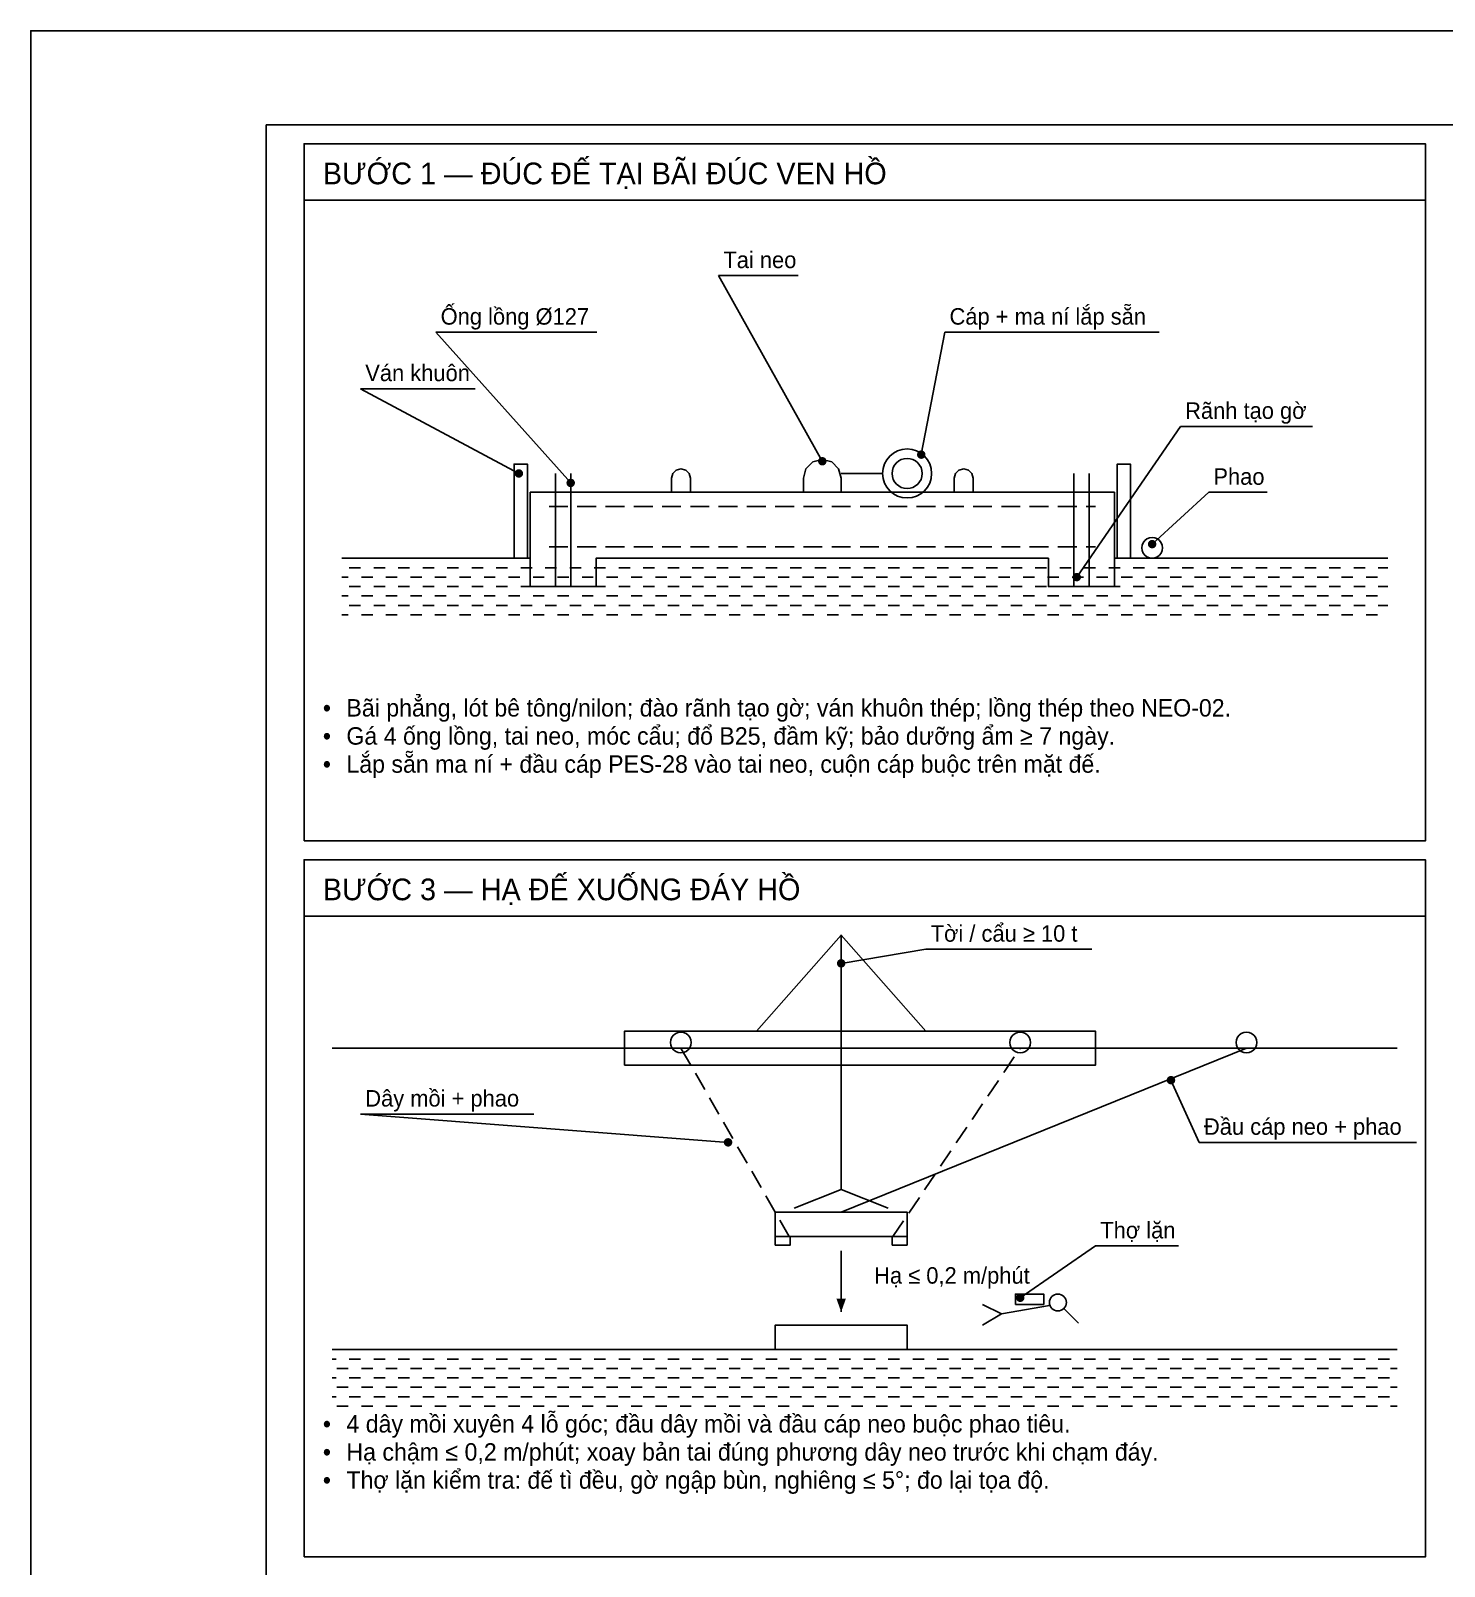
# Model space of a CAD drawing. Extents: x 0 to 45000, y 0 to 7425.
# Drawn here: x 34500 to 38250, y 3350 to 7425 of the extents above; entities that cross this region are included whole.
import ezdxf

# ---------------------------------------------------------------- set-up
doc = ezdxf.new("R2010")
doc.units = 0
doc.header["$LTSCALE"] = 25
doc.linetypes.add('DASHED', pattern=[3, 2, -1])
for name, color, linetype in [('BT', 7, 'CONTINUOUS'), ('BT_N', 7, 'CONTINUOUS'), ('BUN', 32, 'CONTINUOUS'), ('CAP', 6, 'CONTINUOUS'), ('DIM', 8, 'CONTINUOUS'), ('HATCH_BUN', 32, 'CONTINUOUS'), ('KHUNG', 7, 'CONTINUOUS'), ('KHUNG_M', 7, 'CONTINUOUS'), ('NUOC', 4, 'CONTINUOUS'), ('TB', 8, 'CONTINUOUS'), ('TB_D', 8, 'DASHED'), ('TEXT', 7, 'CONTINUOUS'), ('THEP', 1, 'CONTINUOUS'), ('THEP_D', 1, 'DASHED'), ('THEPHINH', 5, 'CONTINUOUS')]:
    doc.layers.add(name, color=color, linetype=linetype)
doc.styles.add('VN', font='arial.ttf', dxfattribs={"width": 0.95})

msp = doc.modelspace()

# ---------------------------------------------------------------- linework, layer by layer
at = {"layer": 'BT'}
msp.add_lwpolyline([(35825, 5950), (36000, 5950), (36000, 6025), (37200, 6025), (37200, 5950), (37375, 5950), (37375, 6200), (35825, 6200), (35825, 5950)], dxfattribs=at)
for points in [[(36475, 4225), (36825, 4225), (36825, 4290), (36475, 4290)], [(36475, 4202.5), (36515, 4202.5), (36515, 4225), (36475, 4225)], [(36785, 4202.5), (36825, 4202.5), (36825, 4225), (36785, 4225)]]:
    msp.add_lwpolyline(points, close=True, dxfattribs=at)
at = {"layer": 'BT_N'}
msp.add_lwpolyline([(36475, 3925), (36825, 3925), (36825, 3990), (36475, 3990)], close=True, dxfattribs=at)
at = {"layer": 'BUN'}
msp.add_line((35300, 3925), (38125, 3925), dxfattribs=at)
msp.add_lwpolyline([(35325, 6025), (35825, 6025), (35825, 5950), (36000, 5950), (36000, 6025), (37200, 6025), (37200, 5950), (37375, 5950), (37375, 6025), (38100, 6025)], dxfattribs=at)
at = {"layer": 'CAP'}
for p, q in [((36650, 6250), (36760, 6250)), ((36650, 4290), (37725, 4725))]:
    msp.add_line(p, q, dxfattribs=at)
for points in [[(37502.5, 6052.5), (37501.6, 6059.6), (37498.8, 6066.2), (37494.4, 6071.9), (37488.8, 6076.3), (37482.1, 6079.1), (37475, 6080), (37467.9, 6079.1), (37461.2, 6076.3), (37455.6, 6071.9), (37451.2, 6066.2), (37448.4, 6059.6), (37447.5, 6052.5), (37448.4, 6045.4), (37451.2, 6038.8), (37455.6, 6033.1), (37461.2, 6028.7), (37467.9, 6025.9), (37475, 6025), (37482.1, 6025.9), (37488.8, 6028.7), (37494.4, 6033.1), (37498.8, 6038.8), (37501.6, 6045.4)], [(36252.5, 4740), (36251.6, 4747.1), (36248.8, 4753.8), (36244.4, 4759.4), (36238.8, 4763.8), (36232.1, 4766.6), (36225, 4767.5), (36217.9, 4766.6), (36211.2, 4763.8), (36205.6, 4759.4), (36201.2, 4753.8), (36198.4, 4747.1), (36197.5, 4740), (36198.4, 4732.9), (36201.2, 4726.2), (36205.6, 4720.6), (36211.2, 4716.2), (36217.9, 4713.4), (36225, 4712.5), (36232.1, 4713.4), (36238.8, 4716.2), (36244.4, 4720.6), (36248.8, 4726.2), (36251.6, 4732.9)], [(37152.5, 4740), (37151.6, 4747.1), (37148.8, 4753.8), (37144.4, 4759.4), (37138.8, 4763.8), (37132.1, 4766.6), (37125, 4767.5), (37117.9, 4766.6), (37111.2, 4763.8), (37105.6, 4759.4), (37101.2, 4753.8), (37098.4, 4747.1), (37097.5, 4740), (37098.4, 4732.9), (37101.2, 4726.2), (37105.6, 4720.6), (37111.2, 4716.2), (37117.9, 4713.4), (37125, 4712.5), (37132.1, 4713.4), (37138.8, 4716.2), (37144.4, 4720.6), (37148.8, 4726.2), (37151.6, 4732.9)], [(37752.5, 4740), (37751.6, 4747.1), (37748.8, 4753.8), (37744.4, 4759.4), (37738.8, 4763.8), (37732.1, 4766.6), (37725, 4767.5), (37717.9, 4766.6), (37711.2, 4763.8), (37705.6, 4759.4), (37701.2, 4753.8), (37698.4, 4747.1), (37697.5, 4740), (37698.4, 4732.9), (37701.2, 4726.2), (37705.6, 4720.6), (37711.2, 4716.2), (37717.9, 4713.4), (37725, 4712.5), (37732.1, 4713.4), (37738.8, 4716.2), (37744.4, 4720.6), (37748.8, 4726.2), (37751.6, 4732.9)]]:
    msp.add_lwpolyline(points, close=True, dxfattribs=at)
for radius in [65, 40]:
    msp.add_circle((36825, 6250), radius, dxfattribs=at)
at = {"layer": 'DIM'}
for p, q in [((36600, 6282.5), (36325, 6775)), ((36325, 6775), (36535.7, 6775)), ((35932.5, 6225), (35575, 6625)), ((35575, 6625), (36002.2, 6625)), ((36862.5, 6300), (36925, 6625)), ((36925, 6625), (37493.4, 6625)), ((35795, 6250), (35375, 6475)), ((35375, 6475), (35678.7, 6475)), ((37275, 5975), (37550, 6375)), ((37550, 6375), (37900.7, 6375)), ((37475, 6062.5), (37625, 6200)), ((37625, 6200), (37779.8, 6200)), ((36650, 4950), (36875, 4987.5)), ((36875, 4987.5), (37315.3, 4987.5)), ((37525, 4640), (37600, 4475)), ((36350, 4475), (35375, 4550)), ((35375, 4550), (35835, 4550)), ((37600, 4475), (38176.4, 4475)), ((37125, 4062.5), (37325, 4200)), ((37325, 4200), (37545, 4200))]:
    msp.add_line(p, q, dxfattribs=at)
at = {"layer": 'DIM', "const_width": 11.2}
for points in [[(36605.6, 6282.5, 1), (36594.4, 6282.5, 1)], [(36868.1, 6300, 1), (36856.9, 6300, 1)], [(35800.6, 6250, 1), (35789.4, 6250, 1)], [(35938.1, 6225, 1), (35926.9, 6225, 1)], [(37480.6, 6062.5, 1), (37469.4, 6062.5, 1)], [(37280.6, 5975, 1), (37269.4, 5975, 1)], [(36655.6, 4950, 1), (36644.4, 4950, 1)], [(37530.6, 4640, 1), (37519.4, 4640, 1)], [(36355.6, 4475, 1), (36344.4, 4475, 1)], [(37130.6, 4062.5, 1), (37119.4, 4062.5, 1)]]:
    msp.add_lwpolyline(points, format="xyb", close=True, dxfattribs=at)
at = {"layer": 'HATCH_BUN'}
for p, q in [((35345, 6000), (35375, 6000)), ((35410, 6000), (35440, 6000)), ((35475, 6000), (35505, 6000)), ((35540, 6000), (35570, 6000)), ((35605, 6000), (35635, 6000)), ((35670, 6000), (35700, 6000)), ((35735, 6000), (35765, 6000)), ((35800, 6000), (35830, 6000)), ((35865, 6000), (35895, 6000)), ((35930, 6000), (35960, 6000)), ((35995, 6000), (36025, 6000)), ((36060, 6000), (36090, 6000)), ((36125, 6000), (36155, 6000)), ((36190, 6000), (36220, 6000)), ((36255, 6000), (36285, 6000)), ((36320, 6000), (36350, 6000)), ((36385, 6000), (36415, 6000)), ((36450, 6000), (36480, 6000)), ((36515, 6000), (36545, 6000)), ((36580, 6000), (36610, 6000)), ((36645, 6000), (36675, 6000)), ((36710, 6000), (36740, 6000)), ((36775, 6000), (36805, 6000)), ((36840, 6000), (36870, 6000)), ((36905, 6000), (36935, 6000)), ((36970, 6000), (37000, 6000)), ((37035, 6000), (37065, 6000)), ((37100, 6000), (37130, 6000)), ((37165, 6000), (37195, 6000)), ((37230, 6000), (37260, 6000)), ((37295, 6000), (37325, 6000)), ((37360, 6000), (37390, 6000)), ((37425, 6000), (37455, 6000)), ((37490, 6000), (37520, 6000)), ((37555, 6000), (37585, 6000)), ((37620, 6000), (37650, 6000)), ((37685, 6000), (37715, 6000)), ((37750, 6000), (37780, 6000)), ((37815, 6000), (37845, 6000)), ((37880, 6000), (37910, 6000)), ((37945, 6000), (37975, 6000)), ((38010, 6000), (38040, 6000)), ((38075, 6000), (38100, 6000)), ((35325, 5975), (35342.5, 5975)), ((35345, 5950), (35375, 5950)), ((35377.5, 5975), (35407.5, 5975)), ((35410, 5950), (35440, 5950)), ((35442.5, 5975), (35472.5, 5975)), ((35475, 5950), (35505, 5950)), ((35507.5, 5975), (35537.5, 5975)), ((35540, 5950), (35570, 5950)), ((35572.5, 5975), (35602.5, 5975)), ((35605, 5950), (35635, 5950)), ((35637.5, 5975), (35667.5, 5975)), ((35670, 5950), (35700, 5950)), ((35702.5, 5975), (35732.5, 5975)), ((35735, 5950), (35765, 5950)), ((35767.5, 5975), (35797.5, 5975)), ((35800, 5950), (35830, 5950)), ((35832.5, 5975), (35862.5, 5975)), ((35865, 5950), (35895, 5950)), ((35897.5, 5975), (35927.5, 5975)), ((35930, 5950), (35960, 5950)), ((35962.5, 5975), (35992.5, 5975)), ((35995, 5950), (36025, 5950)), ((36027.5, 5975), (36057.5, 5975)), ((36060, 5950), (36090, 5950)), ((36092.5, 5975), (36122.5, 5975)), ((36125, 5950), (36155, 5950)), ((36157.5, 5975), (36187.5, 5975)), ((36190, 5950), (36220, 5950)), ((36222.5, 5975), (36252.5, 5975)), ((36255, 5950), (36285, 5950)), ((36287.5, 5975), (36317.5, 5975)), ((36320, 5950), (36350, 5950)), ((36352.5, 5975), (36382.5, 5975)), ((36385, 5950), (36415, 5950)), ((36417.5, 5975), (36447.5, 5975)), ((36450, 5950), (36480, 5950)), ((36482.5, 5975), (36512.5, 5975)), ((36515, 5950), (36545, 5950)), ((36547.5, 5975), (36577.5, 5975)), ((36580, 5950), (36610, 5950)), ((36612.5, 5975), (36642.5, 5975)), ((36645, 5950), (36675, 5950)), ((36677.5, 5975), (36707.5, 5975)), ((36710, 5950), (36740, 5950)), ((36742.5, 5975), (36772.5, 5975)), ((36775, 5950), (36805, 5950)), ((36807.5, 5975), (36837.5, 5975)), ((36840, 5950), (36870, 5950)), ((36872.5, 5975), (36902.5, 5975)), ((36905, 5950), (36935, 5950)), ((36937.5, 5975), (36967.5, 5975)), ((36970, 5950), (37000, 5950)), ((37002.5, 5975), (37032.5, 5975)), ((37035, 5950), (37065, 5950)), ((37067.5, 5975), (37097.5, 5975)), ((37100, 5950), (37130, 5950)), ((37132.5, 5975), (37162.5, 5975)), ((37165, 5950), (37195, 5950)), ((37197.5, 5975), (37227.5, 5975)), ((37230, 5950), (37260, 5950)), ((37262.5, 5975), (37292.5, 5975)), ((37295, 5950), (37325, 5950)), ((37327.5, 5975), (37357.5, 5975)), ((37360, 5950), (37390, 5950)), ((37392.5, 5975), (37422.5, 5975)), ((37425, 5950), (37455, 5950)), ((37457.5, 5975), (37487.5, 5975)), ((37490, 5950), (37520, 5950)), ((37522.5, 5975), (37552.5, 5975)), ((37555, 5950), (37585, 5950)), ((37587.5, 5975), (37617.5, 5975)), ((37620, 5950), (37650, 5950)), ((37652.5, 5975), (37682.5, 5975)), ((37685, 5950), (37715, 5950)), ((37717.5, 5975), (37747.5, 5975)), ((37750, 5950), (37780, 5950)), ((37782.5, 5975), (37812.5, 5975)), ((37815, 5950), (37845, 5950)), ((37847.5, 5975), (37877.5, 5975)), ((37880, 5950), (37910, 5950)), ((37912.5, 5975), (37942.5, 5975)), ((37945, 5950), (37975, 5950)), ((37977.5, 5975), (38007.5, 5975)), ((38010, 5950), (38040, 5950)), ((38042.5, 5975), (38072.5, 5975)), ((38075, 5950), (38100, 5950)), ((35325, 5925), (35342.5, 5925)), ((35377.5, 5925), (35407.5, 5925)), ((35442.5, 5925), (35472.5, 5925)), ((35507.5, 5925), (35537.5, 5925)), ((35572.5, 5925), (35602.5, 5925)), ((35637.5, 5925), (35667.5, 5925)), ((35702.5, 5925), (35732.5, 5925)), ((35767.5, 5925), (35797.5, 5925)), ((35832.5, 5925), (35862.5, 5925)), ((35897.5, 5925), (35927.5, 5925)), ((35962.5, 5925), (35992.5, 5925)), ((36027.5, 5925), (36057.5, 5925)), ((36092.5, 5925), (36122.5, 5925)), ((36157.5, 5925), (36187.5, 5925)), ((36222.5, 5925), (36252.5, 5925)), ((36287.5, 5925), (36317.5, 5925)), ((36352.5, 5925), (36382.5, 5925)), ((36417.5, 5925), (36447.5, 5925)), ((36482.5, 5925), (36512.5, 5925)), ((36547.5, 5925), (36577.5, 5925)), ((36612.5, 5925), (36642.5, 5925)), ((36677.5, 5925), (36707.5, 5925)), ((36742.5, 5925), (36772.5, 5925)), ((36807.5, 5925), (36837.5, 5925)), ((36872.5, 5925), (36902.5, 5925)), ((36937.5, 5925), (36967.5, 5925)), ((37002.5, 5925), (37032.5, 5925)), ((37067.5, 5925), (37097.5, 5925)), ((37132.5, 5925), (37162.5, 5925)), ((37197.5, 5925), (37227.5, 5925)), ((37262.5, 5925), (37292.5, 5925)), ((37327.5, 5925), (37357.5, 5925)), ((37392.5, 5925), (37422.5, 5925)), ((37457.5, 5925), (37487.5, 5925)), ((37522.5, 5925), (37552.5, 5925)), ((37587.5, 5925), (37617.5, 5925)), ((37652.5, 5925), (37682.5, 5925)), ((37717.5, 5925), (37747.5, 5925)), ((37782.5, 5925), (37812.5, 5925)), ((37847.5, 5925), (37877.5, 5925)), ((37912.5, 5925), (37942.5, 5925)), ((37977.5, 5925), (38007.5, 5925)), ((38042.5, 5925), (38072.5, 5925)), ((35325, 5875), (35342.5, 5875)), ((35345, 5900), (35375, 5900)), ((35377.5, 5875), (35407.5, 5875)), ((35410, 5900), (35440, 5900)), ((35442.5, 5875), (35472.5, 5875)), ((35475, 5900), (35505, 5900)), ((35507.5, 5875), (35537.5, 5875)), ((35540, 5900), (35570, 5900)), ((35572.5, 5875), (35602.5, 5875)), ((35605, 5900), (35635, 5900)), ((35637.5, 5875), (35667.5, 5875)), ((35670, 5900), (35700, 5900)), ((35702.5, 5875), (35732.5, 5875)), ((35735, 5900), (35765, 5900)), ((35767.5, 5875), (35797.5, 5875)), ((35800, 5900), (35830, 5900)), ((35832.5, 5875), (35862.5, 5875)), ((35865, 5900), (35895, 5900)), ((35897.5, 5875), (35927.5, 5875)), ((35930, 5900), (35960, 5900)), ((35962.5, 5875), (35992.5, 5875)), ((35995, 5900), (36025, 5900)), ((36027.5, 5875), (36057.5, 5875)), ((36060, 5900), (36090, 5900)), ((36092.5, 5875), (36122.5, 5875)), ((36125, 5900), (36155, 5900)), ((36157.5, 5875), (36187.5, 5875)), ((36190, 5900), (36220, 5900)), ((36222.5, 5875), (36252.5, 5875)), ((36255, 5900), (36285, 5900)), ((36287.5, 5875), (36317.5, 5875)), ((36320, 5900), (36350, 5900)), ((36352.5, 5875), (36382.5, 5875)), ((36385, 5900), (36415, 5900)), ((36417.5, 5875), (36447.5, 5875)), ((36450, 5900), (36480, 5900)), ((36482.5, 5875), (36512.5, 5875)), ((36515, 5900), (36545, 5900)), ((36547.5, 5875), (36577.5, 5875)), ((36580, 5900), (36610, 5900)), ((36612.5, 5875), (36642.5, 5875)), ((36645, 5900), (36675, 5900)), ((36677.5, 5875), (36707.5, 5875)), ((36710, 5900), (36740, 5900)), ((36742.5, 5875), (36772.5, 5875)), ((36775, 5900), (36805, 5900)), ((36807.5, 5875), (36837.5, 5875)), ((36840, 5900), (36870, 5900)), ((36872.5, 5875), (36902.5, 5875)), ((36905, 5900), (36935, 5900)), ((36937.5, 5875), (36967.5, 5875)), ((36970, 5900), (37000, 5900)), ((37002.5, 5875), (37032.5, 5875)), ((37035, 5900), (37065, 5900)), ((37067.5, 5875), (37097.5, 5875)), ((37100, 5900), (37130, 5900)), ((37132.5, 5875), (37162.5, 5875)), ((37165, 5900), (37195, 5900)), ((37197.5, 5875), (37227.5, 5875)), ((37230, 5900), (37260, 5900)), ((37262.5, 5875), (37292.5, 5875)), ((37295, 5900), (37325, 5900)), ((37327.5, 5875), (37357.5, 5875)), ((37360, 5900), (37390, 5900)), ((37392.5, 5875), (37422.5, 5875)), ((37425, 5900), (37455, 5900)), ((37457.5, 5875), (37487.5, 5875)), ((37490, 5900), (37520, 5900)), ((37522.5, 5875), (37552.5, 5875)), ((37555, 5900), (37585, 5900)), ((37587.5, 5875), (37617.5, 5875)), ((37620, 5900), (37650, 5900)), ((37652.5, 5875), (37682.5, 5875)), ((37685, 5900), (37715, 5900)), ((37717.5, 5875), (37747.5, 5875)), ((37750, 5900), (37780, 5900)), ((37782.5, 5875), (37812.5, 5875)), ((37815, 5900), (37845, 5900)), ((37847.5, 5875), (37877.5, 5875)), ((37880, 5900), (37910, 5900)), ((37912.5, 5875), (37942.5, 5875)), ((37945, 5900), (37975, 5900)), ((37977.5, 5875), (38007.5, 5875)), ((38010, 5900), (38040, 5900)), ((38042.5, 5875), (38072.5, 5875)), ((38075, 5900), (38100, 5900)), ((35300, 3900), (35310, 3900)), ((35312.5, 3875), (35342.5, 3875)), ((35345, 3900), (35375, 3900)), ((35377.5, 3875), (35407.5, 3875)), ((35410, 3900), (35440, 3900)), ((35442.5, 3875), (35472.5, 3875)), ((35475, 3900), (35505, 3900)), ((35507.5, 3875), (35537.5, 3875)), ((35540, 3900), (35570, 3900)), ((35572.5, 3875), (35602.5, 3875)), ((35605, 3900), (35635, 3900)), ((35637.5, 3875), (35667.5, 3875)), ((35670, 3900), (35700, 3900)), ((35702.5, 3875), (35732.5, 3875)), ((35735, 3900), (35765, 3900)), ((35767.5, 3875), (35797.5, 3875)), ((35800, 3900), (35830, 3900)), ((35832.5, 3875), (35862.5, 3875)), ((35865, 3900), (35895, 3900)), ((35897.5, 3875), (35927.5, 3875)), ((35930, 3900), (35960, 3900)), ((35962.5, 3875), (35992.5, 3875)), ((35995, 3900), (36025, 3900)), ((36027.5, 3875), (36057.5, 3875)), ((36060, 3900), (36090, 3900)), ((36092.5, 3875), (36122.5, 3875)), ((36125, 3900), (36155, 3900)), ((36157.5, 3875), (36187.5, 3875)), ((36190, 3900), (36220, 3900)), ((36222.5, 3875), (36252.5, 3875)), ((36255, 3900), (36285, 3900)), ((36287.5, 3875), (36317.5, 3875)), ((36320, 3900), (36350, 3900)), ((36352.5, 3875), (36382.5, 3875)), ((36385, 3900), (36415, 3900)), ((36417.5, 3875), (36447.5, 3875)), ((36450, 3900), (36480, 3900)), ((36482.5, 3875), (36512.5, 3875)), ((36515, 3900), (36545, 3900)), ((36547.5, 3875), (36577.5, 3875)), ((36580, 3900), (36610, 3900)), ((36612.5, 3875), (36642.5, 3875)), ((36645, 3900), (36675, 3900)), ((36677.5, 3875), (36707.5, 3875)), ((36710, 3900), (36740, 3900)), ((36742.5, 3875), (36772.5, 3875)), ((36775, 3900), (36805, 3900)), ((36807.5, 3875), (36837.5, 3875)), ((36840, 3900), (36870, 3900)), ((36872.5, 3875), (36902.5, 3875)), ((36905, 3900), (36935, 3900)), ((36937.5, 3875), (36967.5, 3875)), ((36970, 3900), (37000, 3900)), ((37002.5, 3875), (37032.5, 3875)), ((37035, 3900), (37065, 3900)), ((37067.5, 3875), (37097.5, 3875)), ((37100, 3900), (37130, 3900)), ((37132.5, 3875), (37162.5, 3875)), ((37165, 3900), (37195, 3900)), ((37197.5, 3875), (37227.5, 3875)), ((37230, 3900), (37260, 3900)), ((37262.5, 3875), (37292.5, 3875)), ((37295, 3900), (37325, 3900)), ((37327.5, 3875), (37357.5, 3875)), ((37360, 3900), (37390, 3900)), ((37392.5, 3875), (37422.5, 3875)), ((37425, 3900), (37455, 3900)), ((37457.5, 3875), (37487.5, 3875)), ((37490, 3900), (37520, 3900)), ((37522.5, 3875), (37552.5, 3875)), ((37555, 3900), (37585, 3900)), ((37587.5, 3875), (37617.5, 3875)), ((37620, 3900), (37650, 3900)), ((37652.5, 3875), (37682.5, 3875)), ((37685, 3900), (37715, 3900)), ((37717.5, 3875), (37747.5, 3875)), ((37750, 3900), (37780, 3900)), ((37782.5, 3875), (37812.5, 3875)), ((37815, 3900), (37845, 3900)), ((37847.5, 3875), (37877.5, 3875)), ((37880, 3900), (37910, 3900)), ((37912.5, 3875), (37942.5, 3875)), ((37945, 3900), (37975, 3900)), ((37977.5, 3875), (38007.5, 3875)), ((38010, 3900), (38040, 3900)), ((38042.5, 3875), (38072.5, 3875)), ((38075, 3900), (38105, 3900)), ((38107.5, 3875), (38125, 3875)), ((35300, 3850), (35310, 3850)), ((35345, 3850), (35375, 3850)), ((35410, 3850), (35440, 3850)), ((35475, 3850), (35505, 3850)), ((35540, 3850), (35570, 3850)), ((35605, 3850), (35635, 3850)), ((35670, 3850), (35700, 3850)), ((35735, 3850), (35765, 3850)), ((35800, 3850), (35830, 3850)), ((35865, 3850), (35895, 3850)), ((35930, 3850), (35960, 3850)), ((35995, 3850), (36025, 3850)), ((36060, 3850), (36090, 3850)), ((36125, 3850), (36155, 3850)), ((36190, 3850), (36220, 3850)), ((36255, 3850), (36285, 3850)), ((36320, 3850), (36350, 3850)), ((36385, 3850), (36415, 3850)), ((36450, 3850), (36480, 3850)), ((36515, 3850), (36545, 3850)), ((36580, 3850), (36610, 3850)), ((36645, 3850), (36675, 3850)), ((36710, 3850), (36740, 3850)), ((36775, 3850), (36805, 3850)), ((36840, 3850), (36870, 3850)), ((36905, 3850), (36935, 3850)), ((36970, 3850), (37000, 3850)), ((37035, 3850), (37065, 3850)), ((37100, 3850), (37130, 3850)), ((37165, 3850), (37195, 3850)), ((37230, 3850), (37260, 3850)), ((37295, 3850), (37325, 3850)), ((37360, 3850), (37390, 3850)), ((37425, 3850), (37455, 3850)), ((37490, 3850), (37520, 3850)), ((37555, 3850), (37585, 3850)), ((37620, 3850), (37650, 3850)), ((37685, 3850), (37715, 3850)), ((37750, 3850), (37780, 3850)), ((37815, 3850), (37845, 3850)), ((37880, 3850), (37910, 3850)), ((37945, 3850), (37975, 3850)), ((38010, 3850), (38040, 3850)), ((38075, 3850), (38105, 3850)), ((35300, 3800), (35310, 3800)), ((35312.5, 3825), (35342.5, 3825)), ((35345, 3800), (35375, 3800)), ((35377.5, 3825), (35407.5, 3825)), ((35410, 3800), (35440, 3800)), ((35442.5, 3825), (35472.5, 3825)), ((35475, 3800), (35505, 3800)), ((35507.5, 3825), (35537.5, 3825)), ((35540, 3800), (35570, 3800)), ((35572.5, 3825), (35602.5, 3825)), ((35605, 3800), (35635, 3800)), ((35637.5, 3825), (35667.5, 3825)), ((35670, 3800), (35700, 3800)), ((35702.5, 3825), (35732.5, 3825)), ((35735, 3800), (35765, 3800)), ((35767.5, 3825), (35797.5, 3825)), ((35800, 3800), (35830, 3800)), ((35832.5, 3825), (35862.5, 3825)), ((35865, 3800), (35895, 3800)), ((35897.5, 3825), (35927.5, 3825)), ((35930, 3800), (35960, 3800)), ((35962.5, 3825), (35992.5, 3825)), ((35995, 3800), (36025, 3800)), ((36027.5, 3825), (36057.5, 3825)), ((36060, 3800), (36090, 3800)), ((36092.5, 3825), (36122.5, 3825)), ((36125, 3800), (36155, 3800)), ((36157.5, 3825), (36187.5, 3825)), ((36190, 3800), (36220, 3800)), ((36222.5, 3825), (36252.5, 3825)), ((36255, 3800), (36285, 3800)), ((36287.5, 3825), (36317.5, 3825)), ((36320, 3800), (36350, 3800)), ((36352.5, 3825), (36382.5, 3825)), ((36385, 3800), (36415, 3800)), ((36417.5, 3825), (36447.5, 3825)), ((36450, 3800), (36480, 3800)), ((36482.5, 3825), (36512.5, 3825)), ((36515, 3800), (36545, 3800)), ((36547.5, 3825), (36577.5, 3825)), ((36580, 3800), (36610, 3800)), ((36612.5, 3825), (36642.5, 3825)), ((36645, 3800), (36675, 3800)), ((36677.5, 3825), (36707.5, 3825)), ((36710, 3800), (36740, 3800)), ((36742.5, 3825), (36772.5, 3825)), ((36775, 3800), (36805, 3800)), ((36807.5, 3825), (36837.5, 3825)), ((36840, 3800), (36870, 3800)), ((36872.5, 3825), (36902.5, 3825)), ((36905, 3800), (36935, 3800)), ((36937.5, 3825), (36967.5, 3825)), ((36970, 3800), (37000, 3800)), ((37002.5, 3825), (37032.5, 3825)), ((37035, 3800), (37065, 3800)), ((37067.5, 3825), (37097.5, 3825)), ((37100, 3800), (37130, 3800)), ((37132.5, 3825), (37162.5, 3825)), ((37165, 3800), (37195, 3800)), ((37197.5, 3825), (37227.5, 3825)), ((37230, 3800), (37260, 3800)), ((37262.5, 3825), (37292.5, 3825)), ((37295, 3800), (37325, 3800)), ((37327.5, 3825), (37357.5, 3825)), ((37360, 3800), (37390, 3800)), ((37392.5, 3825), (37422.5, 3825)), ((37425, 3800), (37455, 3800)), ((37457.5, 3825), (37487.5, 3825)), ((37490, 3800), (37520, 3800)), ((37522.5, 3825), (37552.5, 3825)), ((37555, 3800), (37585, 3800)), ((37587.5, 3825), (37617.5, 3825)), ((37620, 3800), (37650, 3800)), ((37652.5, 3825), (37682.5, 3825)), ((37685, 3800), (37715, 3800)), ((37717.5, 3825), (37747.5, 3825)), ((37750, 3800), (37780, 3800)), ((37782.5, 3825), (37812.5, 3825)), ((37815, 3800), (37845, 3800)), ((37847.5, 3825), (37877.5, 3825)), ((37880, 3800), (37910, 3800)), ((37912.5, 3825), (37942.5, 3825)), ((37945, 3800), (37975, 3800)), ((37977.5, 3825), (38007.5, 3825)), ((38010, 3800), (38040, 3800)), ((38042.5, 3825), (38072.5, 3825)), ((38075, 3800), (38105, 3800)), ((38107.5, 3825), (38125, 3825)), ((35312.5, 3775), (35342.5, 3775)), ((35377.5, 3775), (35407.5, 3775)), ((35442.5, 3775), (35472.5, 3775)), ((35507.5, 3775), (35537.5, 3775)), ((35572.5, 3775), (35602.5, 3775)), ((35637.5, 3775), (35667.5, 3775)), ((35702.5, 3775), (35732.5, 3775)), ((35767.5, 3775), (35797.5, 3775)), ((35832.5, 3775), (35862.5, 3775)), ((35897.5, 3775), (35927.5, 3775)), ((35962.5, 3775), (35992.5, 3775)), ((36027.5, 3775), (36057.5, 3775)), ((36092.5, 3775), (36122.5, 3775)), ((36157.5, 3775), (36187.5, 3775)), ((36222.5, 3775), (36252.5, 3775)), ((36287.5, 3775), (36317.5, 3775)), ((36352.5, 3775), (36382.5, 3775)), ((36417.5, 3775), (36447.5, 3775)), ((36482.5, 3775), (36512.5, 3775)), ((36547.5, 3775), (36577.5, 3775)), ((36612.5, 3775), (36642.5, 3775)), ((36677.5, 3775), (36707.5, 3775)), ((36742.5, 3775), (36772.5, 3775)), ((36807.5, 3775), (36837.5, 3775)), ((36872.5, 3775), (36902.5, 3775)), ((36937.5, 3775), (36967.5, 3775)), ((37002.5, 3775), (37032.5, 3775)), ((37067.5, 3775), (37097.5, 3775)), ((37132.5, 3775), (37162.5, 3775)), ((37197.5, 3775), (37227.5, 3775)), ((37262.5, 3775), (37292.5, 3775)), ((37327.5, 3775), (37357.5, 3775)), ((37392.5, 3775), (37422.5, 3775)), ((37457.5, 3775), (37487.5, 3775)), ((37522.5, 3775), (37552.5, 3775)), ((37587.5, 3775), (37617.5, 3775)), ((37652.5, 3775), (37682.5, 3775)), ((37717.5, 3775), (37747.5, 3775)), ((37782.5, 3775), (37812.5, 3775)), ((37847.5, 3775), (37877.5, 3775)), ((37912.5, 3775), (37942.5, 3775)), ((37977.5, 3775), (38007.5, 3775)), ((38042.5, 3775), (38072.5, 3775)), ((38107.5, 3775), (38125, 3775))]:
    msp.add_line(p, q, dxfattribs=at)
at = {"layer": 'KHUNG'}
msp.add_lwpolyline([(35125, 250), (44750, 250), (44750, 7175), (35125, 7175)], close=True, dxfattribs=at)
at = {"layer": 'KHUNG_M'}
for p, q in [((35225, 6975), (38200, 6975)), ((35225, 5075), (38200, 5075))]:
    msp.add_line(p, q, dxfattribs=at)
for points in [[(34500, 0), (45000, 0), (45000, 7425), (34500, 7425)], [(35225, 5275), (38200, 5275), (38200, 7125), (35225, 7125)], [(35225, 3375), (38200, 3375), (38200, 5225), (35225, 5225)]]:
    msp.add_lwpolyline(points, close=True, dxfattribs=at)
at = {"layer": 'NUOC'}
msp.add_line((35300, 4725), (38125, 4725), dxfattribs=at)
at = {"layer": 'TB'}
msp.add_line((36650, 5025), (36650, 4350), dxfattribs=at)
for points in [[(35782.5, 6025), (35817.5, 6025), (35817.5, 6275), (35782.5, 6275)], [(37382.5, 6025), (37417.5, 6025), (37417.5, 6275), (37382.5, 6275)], [(36075, 4680), (37325, 4680), (37325, 4770), (36075, 4770)]]:
    msp.add_lwpolyline(points, close=True, dxfattribs=at)
for points in [[(36425, 4770), (36650, 5025), (36875, 4770)], [(36525, 4300), (36650, 4350), (36775, 4300)]]:
    msp.add_lwpolyline(points, dxfattribs=at)
at = {"layer": 'TB_D'}
for p, q in [((36512.5, 4225), (36225, 4725)), ((36787.5, 4225), (37125, 4725))]:
    msp.add_line(p, q, dxfattribs=at)
at = {"layer": 'TEXT'}
for p, q in [((36650, 4187.5), (36650, 4025)), ((37075, 4020), (37025, 4045)), ((37202.5, 4042.5), (37075, 4020)), ((37240, 4035), (37280, 3995)), ((37075, 4020), (37025, 3990))]:
    msp.add_line(p, q, dxfattribs=at)
msp.add_lwpolyline([(37112.5, 4045), (37187.5, 4045), (37187.5, 4072.5), (37112.5, 4072.5)], close=True, dxfattribs=at)
msp.add_circle((37225, 4050), 22.5, dxfattribs=at)
msp.add_solid([(36650, 4025), (36662.5, 4060), (36637.5, 4060)], dxfattribs=at)
at = {"layer": 'THEP'}
for points in [[(36200, 6200), (36200, 6237.5), (36203.3, 6250), (36212.5, 6259.2), (36225, 6262.5), (36237.5, 6259.2), (36246.7, 6250), (36250, 6237.5), (36250, 6200)], [(36950, 6200), (36950, 6237.5), (36953.3, 6250), (36962.5, 6259.2), (36975, 6262.5), (36987.5, 6259.2), (36996.7, 6250), (37000, 6237.5), (37000, 6200)]]:
    msp.add_lwpolyline(points, dxfattribs=at)
at = {"layer": 'THEP_D'}
for p, q in [((35875, 6162.5), (37325, 6162.5)), ((35875, 6055), (37325, 6055))]:
    msp.add_line(p, q, dxfattribs=at)
at = {"layer": 'THEPHINH'}
for p, q in [((35892.5, 5950), (35892.5, 6250)), ((35932.5, 5950), (35932.5, 6250)), ((37267.5, 5950), (37267.5, 6250)), ((37307.5, 5950), (37307.5, 6250))]:
    msp.add_line(p, q, dxfattribs=at)
msp.add_lwpolyline([(36550, 6200), (36550, 6237.5), (36550, 6237.5), (36556.7, 6262.5), (36575, 6280.8), (36600, 6287.5), (36625, 6280.8), (36643.3, 6262.5), (36650, 6237.5), (36650, 6200)], dxfattribs=at)

# ---------------------------------------------------------------- texts
at = {"layer": 'TEXT', "style": 'VN', "width": 0.95}
for s, height, p in [('BƯỚC 1 — ĐÚC ĐẾ TẠI BÃI ĐÚC VEN HỒ', 57.5, (35275, 7017.5)), ('Tai neo', 43.75, (36337.5, 6795)), ('Ống lồng Ø127', 43.75, (35587.5, 6645)), ('Cáp + ma ní lắp sẵn', 43.75, (36937.5, 6645)), ('Ván khuôn', 43.75, (35387.5, 6495)), ('Rãnh tạo gờ', 43.75, (37562.5, 6395)), ('Phao', 43.75, (37637.5, 6220)), ('Bãi phẳng, lót bê tông/nilon; đào rãnh tạo gờ; ván khuôn thép; lồng thép theo NEO-02.', 46.25, (35337.5, 5605)), ('•', 46.2, (35275, 5605)), ('Gá 4 ống lồng, tai neo, móc cẩu; đổ B25, đầm kỹ; bảo dưỡng ẩm ≥ 7 ngày.', 46.25, (35337.5, 5530.4)), ('•', 46.2, (35275, 5530.4)), ('Lắp sẵn ma ní + đầu cáp PES-28 vào tai neo, cuộn cáp buộc trên mặt đế.', 46.25, (35337.5, 5455.9)), ('•', 46.2, (35275, 5455.9)), ('BƯỚC 3 — HẠ ĐẾ XUỐNG ĐÁY HỒ', 57.5, (35275, 5117.5)), ('Tời / cẩu ≥ 10 t', 43.75, (36887.5, 5007.5)), ('Dây mồi + phao', 43.75, (35387.5, 4570)), ('Đầu cáp neo + phao', 43.75, (37612.5, 4495)), ('Thợ lặn', 43.75, (37337.5, 4220)), ('Hạ ≤ 0,2 m/phút', 43.75, (36737.5, 4100)), ('4 dây mồi xuyên 4 lỗ góc; đầu dây mồi và đầu cáp neo buộc phao tiêu.', 46.25, (35337.5, 3705)), ('•', 46.2, (35275, 3705)), ('Hạ chậm ≤ 0,2 m/phút; xoay bản tai đúng phương dây neo trước khi chạm đáy.', 46.25, (35337.5, 3630.4)), ('•', 46.2, (35275, 3630.4)), ('•', 46.2, (35275, 3555.9)), ('Thợ lặn kiểm tra: đế tì đều, gờ ngập bùn, nghiêng ≤ 5°; đo lại tọa độ.', 46.25, (35337.5, 3555.9))]:
    msp.add_text(s, height=height, dxfattribs=at).set_placement(p)

doc.saveas('drawing.dxf')
